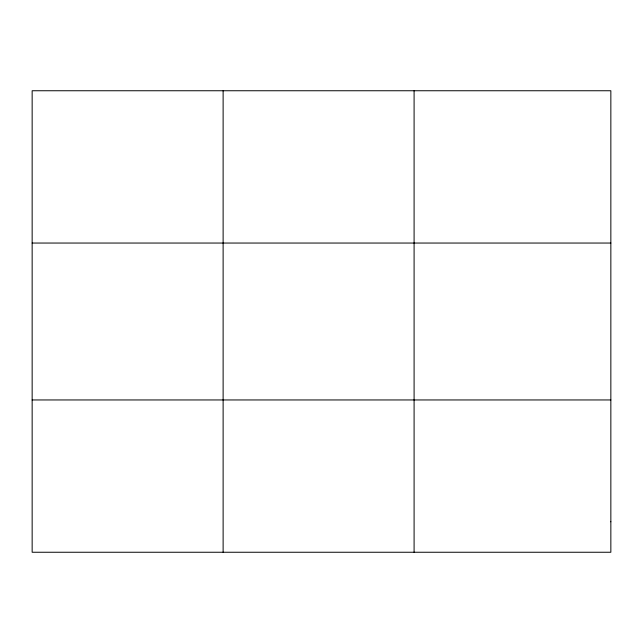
<?xml version="1.0" encoding="UTF-8"?>
<svg xmlns="http://www.w3.org/2000/svg" width="643" height="643" viewBox="0 0 643 643"><rect width="100%" height="100%" fill="white"/><g stroke="black" fill="none" stroke-linecap="round" stroke-linejoin="round"><path stroke-width="0.96" d="M223.121 90.751L223.121 552.249M414.092 90.751L414.092 552.249M32.15 243.046L610.85 243.046M32.15 399.954L610.85 399.954M610.85 521.794L610.85 552.249L32.15 552.249L32.15 90.751L610.85 90.751L610.85 521.794"/></g></svg>
